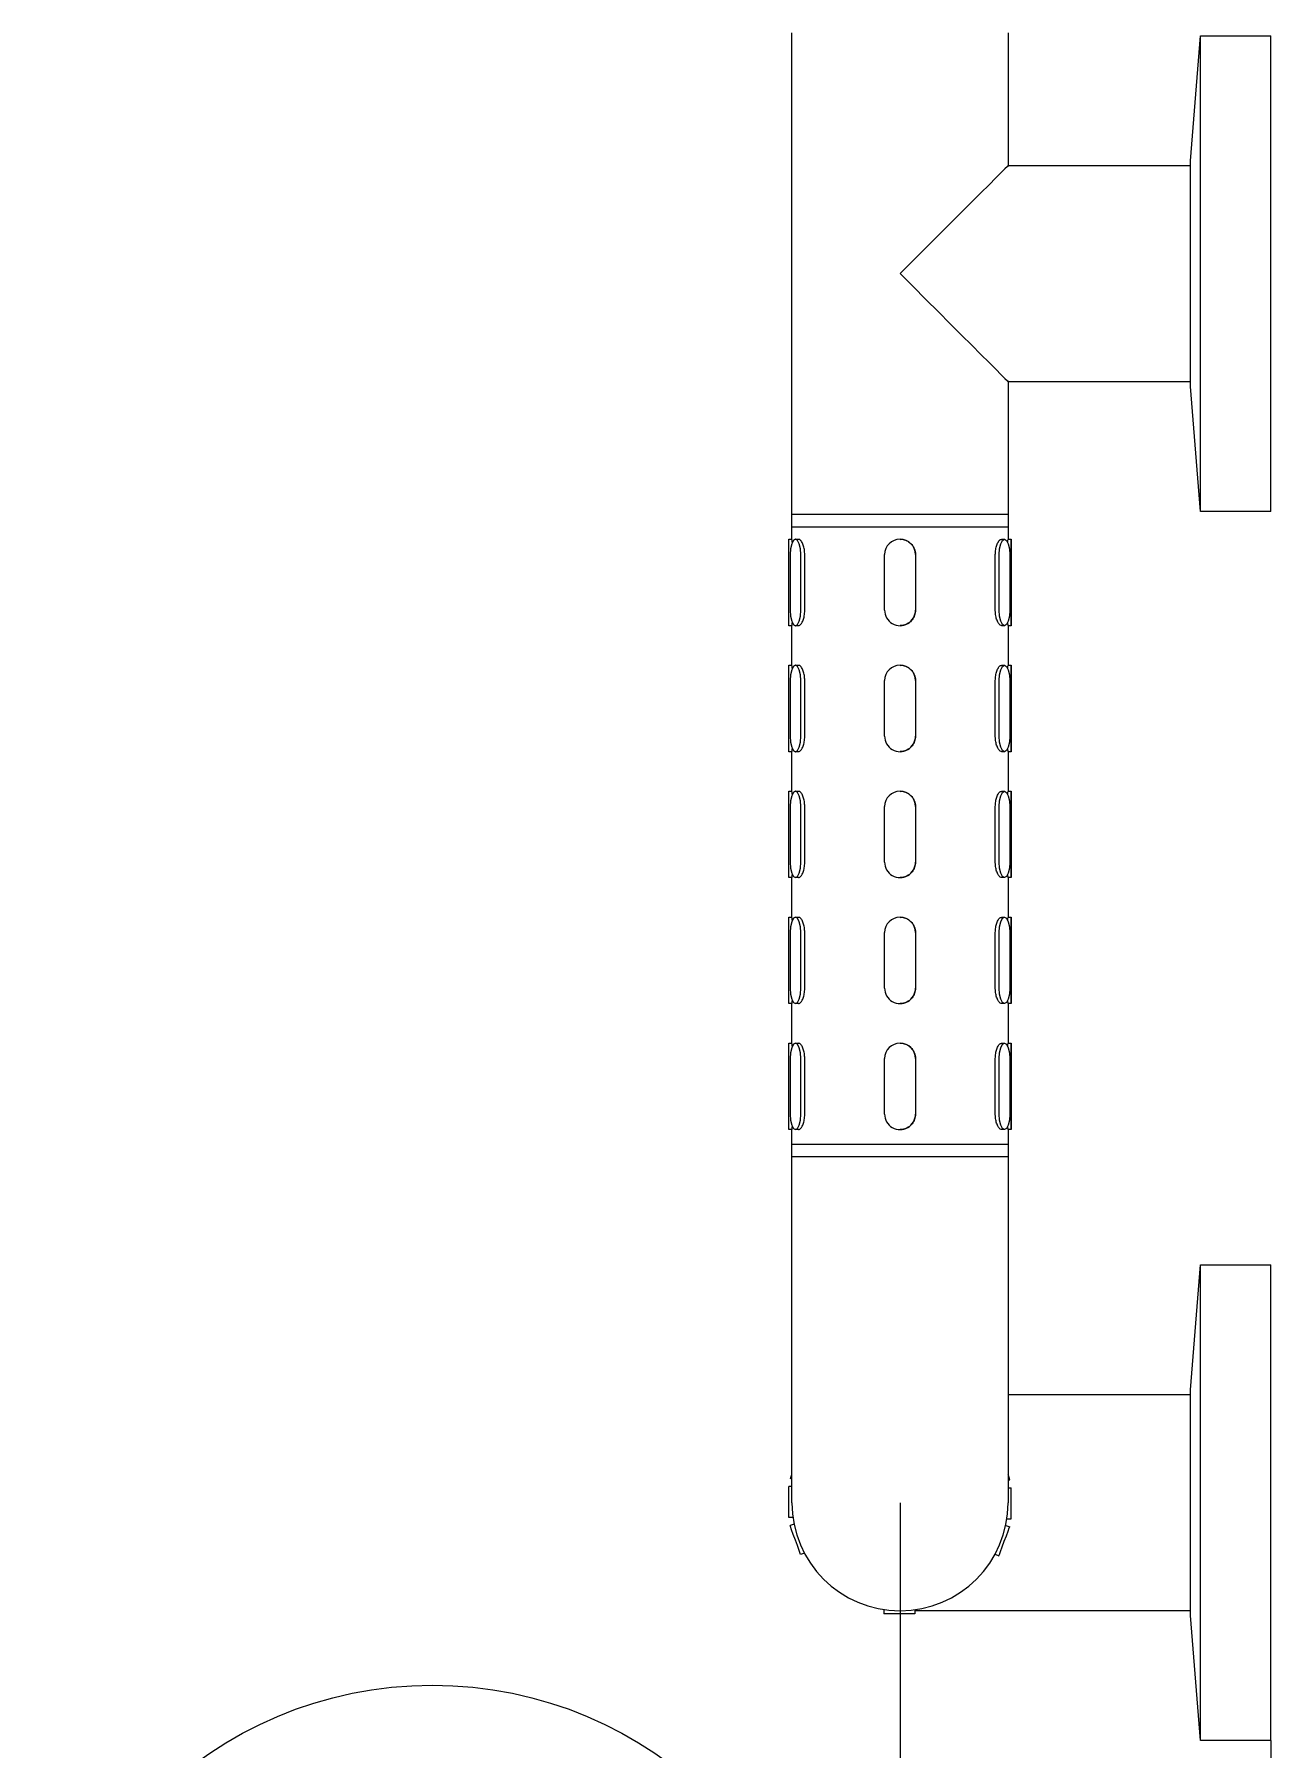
# Model space of a CAD drawing. Extents: x 0 to 951, y -2 to 427.
# Drawn here: x 209.86 to 234.88, y 108.11 to 142.83 of the extents above; entities that cross this region are included whole.
import ezdxf

# ---------------------------------------------------------------- set-up
doc = ezdxf.new("R2010")
doc.units = 0
doc.header["$LTSCALE"] = 23.1
doc.header["$MEASUREMENT"] = 0
doc.layers.get('0').update_dxf_attribs({"linetype": 'CONTINUOUS'})
doc.layers.add('10', color=7, linetype='CONTINUOUS')

msp = doc.modelspace()

# ---------------------------------------------------------------- linework, layer by layer
at = {"color": 7, "linetype": 'Continuous', "lineweight": 25}
for p, q in [((225.189, 133.11), (225.189, 142.86)), ((229.564, 142.86), (229.564, 140.173)), ((233.251, 140.267), (233.453, 142.798)), ((233.453, 142.798), (234.876, 142.798)), ((233.453, 133.173), (233.453, 142.798)), ((234.876, 133.173), (234.876, 142.798)), ((233.251, 135.704), (233.251, 140.267)), ((229.564, 140.173), (233.251, 140.173)), ((233.251, 135.798), (229.564, 135.798)), ((229.564, 135.798), (229.564, 133.11)), ((233.453, 133.173), (233.251, 135.704)), ((225.189, 132.86), (225.189, 133.11)), ((227.376, 133.11), (225.189, 133.11)), ((229.564, 133.11), (225.189, 133.11)), ((229.564, 133.11), (227.376, 133.11)), ((229.564, 133.11), (229.564, 132.86)), ((234.876, 133.173), (233.453, 133.173)), ((225.189, 132.607), (225.189, 132.86)), ((225.189, 132.86), (229.564, 132.86)), ((229.564, 132.86), (229.564, 132.607)), ((225.126, 132.61), (225.189, 132.61)), ((225.126, 131.173), (225.126, 132.298)), ((225.155, 132.298), (225.155, 131.173)), ((225.262, 132.61), (225.321, 132.61)), ((225.369, 131.173), (225.369, 132.298)), ((225.449, 131.173), (225.449, 132.298)), ((227.064, 131.173), (227.064, 132.298)), ((227.376, 132.61), (227.376, 132.61)), ((227.689, 132.298), (227.689, 131.173)), ((227.689, 132.298), (227.689, 131.173)), ((229.304, 131.173), (229.304, 132.298)), ((229.384, 131.173), (229.384, 132.298)), ((229.431, 132.61), (229.491, 132.61)), ((229.563, 132.61), (229.626, 132.61)), ((229.597, 132.298), (229.597, 131.173)), ((229.626, 131.173), (229.626, 132.298)), ((229.626, 132.298), (229.626, 131.173)), ((225.189, 130.86), (225.126, 130.86)), ((225.189, 130.057), (225.189, 130.864)), ((225.321, 130.86), (225.262, 130.86)), ((227.376, 130.86), (227.376, 130.86)), ((229.491, 130.86), (229.431, 130.86)), ((229.626, 130.86), (229.563, 130.86)), ((229.564, 130.864), (229.564, 130.057)), ((225.126, 130.06), (225.189, 130.06)), ((225.262, 130.06), (225.321, 130.06)), ((227.376, 130.06), (227.376, 130.06)), ((229.431, 130.06), (229.491, 130.06)), ((229.563, 130.06), (229.626, 130.06)), ((225.126, 128.623), (225.126, 129.748)), ((225.155, 129.748), (225.155, 128.623)), ((225.369, 128.623), (225.369, 129.748)), ((225.449, 128.623), (225.449, 129.748)), ((227.064, 128.623), (227.064, 129.748)), ((227.689, 129.748), (227.689, 128.623)), ((227.689, 129.748), (227.689, 128.623)), ((229.304, 128.623), (229.304, 129.748)), ((229.384, 128.623), (229.384, 129.748)), ((229.597, 129.748), (229.597, 128.623)), ((229.626, 128.623), (229.626, 129.748)), ((229.626, 129.748), (229.626, 128.623)), ((225.189, 128.31), (225.126, 128.31)), ((225.189, 127.507), (225.189, 128.314)), ((225.321, 128.31), (225.262, 128.31)), ((227.376, 128.31), (227.376, 128.31)), ((229.491, 128.31), (229.431, 128.31)), ((229.626, 128.31), (229.563, 128.31)), ((229.564, 128.314), (229.564, 127.507)), ((225.126, 127.51), (225.189, 127.51)), ((225.262, 127.51), (225.321, 127.51)), ((227.376, 127.51), (227.376, 127.51)), ((229.431, 127.51), (229.491, 127.51)), ((229.563, 127.51), (229.626, 127.51)), ((225.126, 126.073), (225.126, 127.198)), ((225.155, 127.198), (225.155, 126.073)), ((225.369, 126.073), (225.369, 127.198)), ((225.449, 126.073), (225.449, 127.198)), ((227.064, 126.073), (227.064, 127.198)), ((227.689, 127.198), (227.689, 126.073)), ((227.689, 127.198), (227.689, 126.073)), ((229.304, 126.073), (229.304, 127.198)), ((229.384, 126.073), (229.384, 127.198)), ((229.597, 127.198), (229.597, 126.073)), ((229.626, 126.073), (229.626, 127.198)), ((229.626, 127.198), (229.626, 126.073)), ((225.189, 125.76), (225.126, 125.76)), ((225.189, 124.957), (225.189, 125.764)), ((225.321, 125.76), (225.262, 125.76)), ((227.376, 125.76), (227.376, 125.76)), ((229.491, 125.76), (229.431, 125.76)), ((229.626, 125.76), (229.563, 125.76)), ((229.564, 125.764), (229.564, 124.957)), ((225.126, 124.96), (225.189, 124.96)), ((225.126, 123.523), (225.126, 124.648)), ((225.155, 124.648), (225.155, 123.523)), ((225.262, 124.96), (225.321, 124.96)), ((225.369, 123.523), (225.369, 124.648)), ((225.449, 123.523), (225.449, 124.648)), ((227.064, 123.523), (227.064, 124.648)), ((227.376, 124.96), (227.376, 124.96)), ((227.689, 124.648), (227.689, 123.523)), ((227.689, 124.648), (227.689, 123.523)), ((229.304, 123.523), (229.304, 124.648)), ((229.384, 123.523), (229.384, 124.648)), ((229.431, 124.96), (229.491, 124.96)), ((229.563, 124.96), (229.626, 124.96)), ((229.597, 124.648), (229.597, 123.523)), ((229.626, 123.523), (229.626, 124.648)), ((229.626, 124.648), (229.626, 123.523)), ((225.189, 123.21), (225.126, 123.21)), ((225.189, 122.407), (225.189, 123.214)), ((225.321, 123.21), (225.262, 123.21)), ((227.376, 123.21), (227.376, 123.21)), ((229.491, 123.21), (229.431, 123.21)), ((229.626, 123.21), (229.563, 123.21)), ((229.564, 123.214), (229.564, 122.407)), ((225.126, 122.41), (225.189, 122.41)), ((225.262, 122.41), (225.321, 122.41)), ((227.376, 122.41), (227.376, 122.41)), ((229.431, 122.41), (229.491, 122.41)), ((229.563, 122.41), (229.626, 122.41)), ((225.126, 120.973), (225.126, 122.098)), ((225.155, 122.098), (225.155, 120.973)), ((225.369, 120.973), (225.369, 122.098)), ((225.449, 120.973), (225.449, 122.098)), ((227.064, 120.973), (227.064, 122.098)), ((227.689, 122.098), (227.689, 120.973)), ((227.689, 122.098), (227.689, 120.973)), ((229.304, 120.973), (229.304, 122.098)), ((229.384, 120.973), (229.384, 122.098)), ((229.597, 122.098), (229.597, 120.973)), ((229.626, 120.973), (229.626, 122.098)), ((229.626, 122.098), (229.626, 120.973)), ((225.189, 120.66), (225.126, 120.66)), ((225.189, 120.36), (225.189, 120.664)), ((225.321, 120.66), (225.262, 120.66)), ((227.376, 120.66), (227.376, 120.66)), ((229.491, 120.66), (229.431, 120.66)), ((229.626, 120.66), (229.563, 120.66)), ((229.564, 120.664), (229.564, 120.36)), ((225.189, 120.11), (225.189, 120.36)), ((229.564, 120.36), (225.189, 120.36)), ((229.564, 120.36), (225.189, 120.36)), ((229.564, 120.36), (229.564, 120.11)), ((225.189, 116.235), (225.189, 120.11)), ((229.564, 120.11), (225.189, 120.11)), ((229.564, 120.11), (229.564, 116.235)), ((233.251, 115.392), (233.453, 117.923)), ((233.453, 117.923), (234.876, 117.923)), ((233.453, 108.298), (233.453, 117.923)), ((234.876, 108.298), (234.876, 117.923)), ((225.189, 113.11), (225.189, 116.235)), ((229.564, 116.235), (229.564, 113.11)), ((229.564, 115.298), (230.501, 115.298)), ((230.501, 115.298), (233.251, 115.298)), ((233.251, 110.829), (233.251, 115.392)), ((225.189, 113.588), (225.158, 113.599)), ((229.564, 113.561), (229.6, 113.574)), ((225.189, 113.436), (225.128, 113.436)), ((229.564, 113.41), (229.628, 113.41)), ((225.21, 112.81), (225.125, 112.811)), ((225.232, 112.676), (225.152, 112.647)), ((229.515, 112.651), (229.595, 112.622)), ((229.54, 112.786), (229.625, 112.785)), ((225.443, 112.087), (225.363, 112.059)), ((229.298, 112.065), (229.378, 112.036)), ((227.051, 110.947), (227.051, 110.862)), ((227.676, 110.944), (227.676, 110.859)), ((230.501, 110.923), (227.676, 110.923)), ((233.251, 110.923), (230.501, 110.923)), ((233.453, 108.298), (233.251, 110.829)), ((234.876, 108.298), (233.453, 108.298))]:
    msp.add_line(p, q, dxfattribs=at)
at = {"color": 7, "linetype": 'Continuous', "lineweight": 25, "flags": 128}
for points in [[(229.564, 140.173), (229.548, 140.157), (229.5, 140.109), (229.422, 140.031), (229.313, 139.922), (229.177, 139.786), (229.014, 139.623), (228.827, 139.436), (228.619, 139.228), (228.393, 139.002), (228.152, 138.761), (227.9, 138.509), (227.64, 138.249), (227.376, 137.985)], [(227.376, 137.985), (227.64, 137.722), (227.9, 137.462), (228.152, 137.21), (228.393, 136.969), (228.619, 136.743), (228.827, 136.535), (229.014, 136.348), (229.177, 136.185), (229.313, 136.049), (229.422, 135.94), (229.5, 135.862), (229.548, 135.814), (229.564, 135.798)], [(225.126, 132.298), (225.126, 132.418), (225.126, 132.519), (225.126, 132.587), (225.126, 132.61)], [(225.369, 132.298), (225.361, 132.418), (225.338, 132.519), (225.303, 132.587), (225.262, 132.61), (225.221, 132.587), (225.186, 132.519), (225.163, 132.418), (225.155, 132.298)], [(229.384, 132.298), (229.392, 132.418), (229.415, 132.519), (229.45, 132.587), (229.491, 132.61), (229.532, 132.587), (229.566, 132.519), (229.589, 132.418), (229.597, 132.298)], [(229.626, 132.298), (229.626, 132.418), (229.626, 132.519), (229.626, 132.587), (229.626, 132.61), (229.626, 132.587), (229.626, 132.519), (229.626, 132.418), (229.626, 132.298)], [(225.126, 130.86), (225.126, 130.884), (225.126, 130.952), (225.126, 131.053), (225.126, 131.173)], [(225.155, 131.173), (225.163, 131.053), (225.186, 130.952), (225.221, 130.884), (225.262, 130.86), (225.303, 130.884), (225.338, 130.952), (225.361, 131.053), (225.369, 131.173)], [(229.597, 131.173), (229.589, 131.053), (229.566, 130.952), (229.532, 130.884), (229.491, 130.86), (229.45, 130.884), (229.415, 130.952), (229.392, 131.053), (229.384, 131.173)], [(229.626, 131.173), (229.626, 131.053), (229.626, 130.952), (229.626, 130.884), (229.626, 130.86), (229.626, 130.884), (229.626, 130.952), (229.626, 131.053), (229.626, 131.173)], [(225.126, 129.748), (225.126, 129.868), (225.126, 129.969), (225.126, 130.037), (225.126, 130.06)], [(225.369, 129.748), (225.361, 129.868), (225.338, 129.969), (225.303, 130.037), (225.262, 130.06), (225.221, 130.037), (225.186, 129.969), (225.163, 129.868), (225.155, 129.748)], [(229.384, 129.748), (229.392, 129.868), (229.415, 129.969), (229.45, 130.037), (229.491, 130.06), (229.532, 130.037), (229.566, 129.969), (229.589, 129.868), (229.597, 129.748)], [(229.626, 129.748), (229.626, 129.868), (229.626, 129.969), (229.626, 130.037), (229.626, 130.06), (229.626, 130.037), (229.626, 129.969), (229.626, 129.868), (229.626, 129.748)], [(225.126, 128.31), (225.126, 128.334), (225.126, 128.402), (225.126, 128.503), (225.126, 128.623)], [(225.155, 128.623), (225.163, 128.503), (225.186, 128.402), (225.221, 128.334), (225.262, 128.31), (225.303, 128.334), (225.338, 128.402), (225.361, 128.503), (225.369, 128.623)], [(229.597, 128.623), (229.589, 128.503), (229.566, 128.402), (229.532, 128.334), (229.491, 128.31), (229.45, 128.334), (229.415, 128.402), (229.392, 128.503), (229.384, 128.623)], [(229.626, 128.623), (229.626, 128.503), (229.626, 128.402), (229.626, 128.334), (229.626, 128.31), (229.626, 128.334), (229.626, 128.402), (229.626, 128.503), (229.626, 128.623)], [(225.126, 127.198), (225.126, 127.318), (225.126, 127.419), (225.126, 127.487), (225.126, 127.51)], [(225.369, 127.198), (225.361, 127.318), (225.338, 127.419), (225.303, 127.487), (225.262, 127.51), (225.221, 127.487), (225.186, 127.419), (225.163, 127.318), (225.155, 127.198)], [(229.384, 127.198), (229.392, 127.318), (229.415, 127.419), (229.45, 127.487), (229.491, 127.51), (229.532, 127.487), (229.566, 127.419), (229.589, 127.318), (229.597, 127.198)], [(229.626, 127.198), (229.626, 127.318), (229.626, 127.419), (229.626, 127.487), (229.626, 127.51), (229.626, 127.487), (229.626, 127.419), (229.626, 127.318), (229.626, 127.198)], [(225.126, 125.76), (225.126, 125.784), (225.126, 125.852), (225.126, 125.953), (225.126, 126.073)], [(225.155, 126.073), (225.163, 125.953), (225.186, 125.852), (225.221, 125.784), (225.262, 125.76), (225.303, 125.784), (225.338, 125.852), (225.361, 125.953), (225.369, 126.073)], [(229.597, 126.073), (229.589, 125.953), (229.566, 125.852), (229.532, 125.784), (229.491, 125.76), (229.45, 125.784), (229.415, 125.852), (229.392, 125.953), (229.384, 126.073)], [(229.626, 126.073), (229.626, 125.953), (229.626, 125.852), (229.626, 125.784), (229.626, 125.76), (229.626, 125.784), (229.626, 125.852), (229.626, 125.953), (229.626, 126.073)], [(225.126, 124.648), (225.126, 124.768), (225.126, 124.869), (225.126, 124.937), (225.126, 124.96)], [(225.369, 124.648), (225.361, 124.768), (225.338, 124.869), (225.303, 124.937), (225.262, 124.96), (225.221, 124.937), (225.186, 124.869), (225.163, 124.768), (225.155, 124.648)], [(229.384, 124.648), (229.392, 124.768), (229.415, 124.869), (229.45, 124.937), (229.491, 124.96), (229.532, 124.937), (229.566, 124.869), (229.589, 124.768), (229.597, 124.648)], [(229.626, 124.648), (229.626, 124.768), (229.626, 124.869), (229.626, 124.937), (229.626, 124.96), (229.626, 124.937), (229.626, 124.869), (229.626, 124.768), (229.626, 124.648)], [(225.126, 123.21), (225.126, 123.234), (225.126, 123.302), (225.126, 123.403), (225.126, 123.523)], [(225.155, 123.523), (225.163, 123.403), (225.186, 123.302), (225.221, 123.234), (225.262, 123.21), (225.303, 123.234), (225.338, 123.302), (225.361, 123.403), (225.369, 123.523)], [(229.597, 123.523), (229.589, 123.403), (229.566, 123.302), (229.532, 123.234), (229.491, 123.21), (229.45, 123.234), (229.415, 123.302), (229.392, 123.403), (229.384, 123.523)], [(229.626, 123.523), (229.626, 123.403), (229.626, 123.302), (229.626, 123.234), (229.626, 123.21), (229.626, 123.234), (229.626, 123.302), (229.626, 123.403), (229.626, 123.523)], [(225.126, 122.098), (225.126, 122.218), (225.126, 122.319), (225.126, 122.387), (225.126, 122.41)], [(225.369, 122.098), (225.361, 122.218), (225.338, 122.319), (225.303, 122.387), (225.262, 122.41), (225.221, 122.387), (225.186, 122.319), (225.163, 122.218), (225.155, 122.098)], [(229.384, 122.098), (229.392, 122.218), (229.415, 122.319), (229.45, 122.387), (229.491, 122.41), (229.532, 122.387), (229.566, 122.319), (229.589, 122.218), (229.597, 122.098)], [(229.626, 122.098), (229.626, 122.218), (229.626, 122.319), (229.626, 122.387), (229.626, 122.41), (229.626, 122.387), (229.626, 122.319), (229.626, 122.218), (229.626, 122.098)], [(225.126, 120.66), (225.126, 120.684), (225.126, 120.752), (225.126, 120.853), (225.126, 120.973)], [(225.155, 120.973), (225.163, 120.853), (225.186, 120.752), (225.221, 120.684), (225.262, 120.66), (225.303, 120.684), (225.338, 120.752), (225.361, 120.853), (225.369, 120.973)], [(229.597, 120.973), (229.589, 120.853), (229.566, 120.752), (229.532, 120.684), (229.491, 120.66), (229.45, 120.684), (229.415, 120.752), (229.392, 120.853), (229.384, 120.973)], [(229.626, 120.973), (229.626, 120.853), (229.626, 120.752), (229.626, 120.684), (229.626, 120.66), (229.626, 120.684), (229.626, 120.752), (229.626, 120.853), (229.626, 120.973)], [(225.158, 113.599), (225.166, 113.621), (225.189, 113.683)], [(229.6, 113.574), (229.592, 113.596), (229.569, 113.66), (229.564, 113.675)], [(225.125, 112.811), (225.125, 112.835), (225.125, 112.902), (225.126, 113.004), (225.126, 113.123), (225.127, 113.243), (225.128, 113.344), (225.128, 113.412), (225.128, 113.436)], [(229.625, 112.785), (229.625, 112.809), (229.625, 112.877), (229.626, 112.978), (229.626, 113.098), (229.627, 113.217), (229.628, 113.319), (229.628, 113.386), (229.628, 113.41)], [(225.363, 112.059), (225.355, 112.081), (225.332, 112.145), (225.298, 112.24), (225.258, 112.353), (225.217, 112.466), (225.183, 112.561), (225.16, 112.625), (225.152, 112.647)], [(229.378, 112.036), (229.386, 112.058), (229.409, 112.122), (229.445, 112.217), (229.486, 112.329), (229.528, 112.441), (229.563, 112.536), (229.587, 112.6), (229.595, 112.622)], [(227.676, 110.859), (227.652, 110.859), (227.584, 110.859), (227.483, 110.86), (227.363, 110.861), (227.244, 110.861), (227.142, 110.862), (227.075, 110.862), (227.051, 110.862)]]:
    msp.add_lwpolyline(points, dxfattribs=at)
at = {"color": 1}
msp.add_circle((217.91, 101.364), 8.052, dxfattribs=at)
at = {"color": 7, "linetype": 'Continuous', "lineweight": 25}
for centre, radius, start, end in [((227.376, 132.298), 0.313, 0.0323, 179.9677), ((227.376, 131.173), 0.313, 179.9677, 0.0323), ((227.376, 129.748), 0.313, 0.0323, 179.9677), ((227.376, 128.623), 0.313, 179.9677, 0.0323), ((227.376, 127.198), 0.313, 0.0323, 179.9677), ((227.376, 126.073), 0.313, 179.9677, 0.0323), ((227.376, 124.648), 0.313, 0.0323, 179.9677), ((227.376, 123.523), 0.313, 179.9677, 0.0323), ((227.376, 122.098), 0.313, 0.0323, 179.9677), ((227.376, 120.973), 0.313, 179.9677, 0.0323), ((227.376, 113.11), 2.188, 180, 270), ((227.376, 113.11), 2.188, 270, 360)]:
    msp.add_arc(centre, radius, start, end, dxfattribs=at)
for points, knots in [([(225.198, 132.54), (225.197, 132.547), (225.193, 132.579), (225.189, 132.606), (225.189, 132.606), (225.189, 132.607)], [0, 0, 0, 0, 0.161023, 0.665695, 1, 1, 1, 1]), ([(225.449, 132.298), (225.447, 132.333), (225.444, 132.403), (225.419, 132.496), (225.385, 132.566), (225.349, 132.607), (225.329, 132.607), (225.321, 132.607)], [0, 0, 0, 0, 0.213248, 0.426444, 0.641011, 0.856494, 1, 1, 1, 1]), ([(227.376, 132.607), (227.388, 132.608), (227.434, 132.612), (227.513, 132.584), (227.6, 132.525), (227.662, 132.437), (227.687, 132.357), (227.688, 132.31), (227.689, 132.298)], [0, 0, 0, 0, 0.070496, 0.28295, 0.496154, 0.711255, 0.926477, 1, 1, 1, 1]), ([(229.304, 132.298), (229.306, 132.333), (229.309, 132.403), (229.334, 132.496), (229.368, 132.566), (229.403, 132.607), (229.423, 132.607), (229.431, 132.607)], [0, 0, 0, 0, 0.213248, 0.426444, 0.641012, 0.856495, 1, 1, 1, 1]), ([(229.555, 132.54), (229.556, 132.547), (229.559, 132.579), (229.563, 132.606), (229.563, 132.606), (229.563, 132.607)], [0, 0, 0, 0, 0.16138, 0.664949, 1, 1, 1, 1]), ([(225.189, 130.864), (225.189, 130.863), (225.189, 130.859), (225.192, 130.881), (225.196, 130.916), (225.197, 130.93)], [0, 0, 0, 0, 0.16715, 0.669943, 1, 1, 1, 1]), ([(225.321, 130.864), (225.325, 130.863), (225.34, 130.859), (225.371, 130.887), (225.408, 130.946), (225.436, 131.033), (225.448, 131.114), (225.448, 131.161), (225.449, 131.173)], [0, 0, 0, 0, 0.070496, 0.28295, 0.496154, 0.711255, 0.926475, 1, 1, 1, 1]), ([(227.689, 131.173), (227.685, 131.138), (227.678, 131.068), (227.625, 130.975), (227.546, 130.905), (227.459, 130.864), (227.4, 130.864), (227.376, 130.864)], [0, 0, 0, 0, 0.213248, 0.426444, 0.641012, 0.856495, 1, 1, 1, 1]), ([(229.431, 130.864), (229.427, 130.863), (229.412, 130.859), (229.381, 130.887), (229.345, 130.946), (229.316, 131.033), (229.305, 131.114), (229.304, 131.161), (229.304, 131.173)], [0, 0, 0, 0, 0.070497, 0.28295, 0.496154, 0.711255, 0.926475, 1, 1, 1, 1]), ([(229.563, 130.864), (229.563, 130.863), (229.564, 130.859), (229.561, 130.881), (229.557, 130.916), (229.555, 130.93)], [0, 0, 0, 0, 0.168268, 0.669943, 1, 1, 1, 1]), ([(225.198, 129.99), (225.197, 129.997), (225.193, 130.029), (225.189, 130.056), (225.189, 130.056), (225.189, 130.057)], [0, 0, 0, 0, 0.161026, 0.665695, 1, 1, 1, 1]), ([(225.449, 129.748), (225.447, 129.783), (225.444, 129.853), (225.419, 129.946), (225.385, 130.016), (225.349, 130.057), (225.329, 130.057), (225.321, 130.057)], [0, 0, 0, 0, 0.213248, 0.426444, 0.641012, 0.856494, 1, 1, 1, 1]), ([(227.376, 130.057), (227.388, 130.058), (227.434, 130.062), (227.513, 130.034), (227.6, 129.975), (227.662, 129.887), (227.687, 129.807), (227.688, 129.76), (227.689, 129.748)], [0, 0, 0, 0, 0.070496, 0.28295, 0.496154, 0.711255, 0.926477, 1, 1, 1, 1]), ([(229.304, 129.748), (229.306, 129.783), (229.309, 129.853), (229.334, 129.946), (229.368, 130.016), (229.403, 130.057), (229.423, 130.057), (229.431, 130.057)], [0, 0, 0, 0, 0.213248, 0.426444, 0.641012, 0.856495, 1, 1, 1, 1]), ([(229.555, 129.99), (229.556, 129.997), (229.559, 130.029), (229.563, 130.056), (229.563, 130.056), (229.563, 130.057)], [0, 0, 0, 0, 0.161383, 0.66495, 1, 1, 1, 1]), ([(225.321, 128.314), (225.325, 128.313), (225.34, 128.309), (225.371, 128.337), (225.408, 128.396), (225.436, 128.483), (225.448, 128.564), (225.448, 128.611), (225.449, 128.623)], [0, 0, 0, 0, 0.070496, 0.28295, 0.496154, 0.711255, 0.926477, 1, 1, 1, 1]), ([(227.689, 128.623), (227.685, 128.588), (227.678, 128.518), (227.625, 128.425), (227.546, 128.355), (227.459, 128.314), (227.4, 128.314), (227.376, 128.314)], [0, 0, 0, 0, 0.213248, 0.426444, 0.641011, 0.856495, 1, 1, 1, 1]), ([(229.431, 128.314), (229.427, 128.313), (229.412, 128.309), (229.381, 128.337), (229.345, 128.396), (229.316, 128.483), (229.305, 128.564), (229.304, 128.611), (229.304, 128.623)], [0, 0, 0, 0, 0.070497, 0.282951, 0.496154, 0.711255, 0.926477, 1, 1, 1, 1]), ([(225.189, 128.314), (225.189, 128.313), (225.189, 128.309), (225.192, 128.331), (225.196, 128.366), (225.197, 128.38)], [0, 0, 0, 0, 0.16715, 0.669945, 1, 1, 1, 1]), ([(229.563, 128.314), (229.563, 128.313), (229.564, 128.309), (229.561, 128.331), (229.557, 128.366), (229.555, 128.38)], [0, 0, 0, 0, 0.168269, 0.669945, 1, 1, 1, 1]), ([(225.198, 127.44), (225.197, 127.447), (225.193, 127.479), (225.189, 127.506), (225.189, 127.506), (225.189, 127.507)], [0, 0, 0, 0, 0.161026, 0.665695, 1, 1, 1, 1]), ([(225.449, 127.198), (225.447, 127.233), (225.444, 127.303), (225.419, 127.396), (225.385, 127.466), (225.349, 127.507), (225.329, 127.507), (225.321, 127.507)], [0, 0, 0, 0, 0.21325, 0.426444, 0.641012, 0.856494, 1, 1, 1, 1]), ([(227.376, 127.507), (227.388, 127.508), (227.434, 127.512), (227.513, 127.484), (227.6, 127.425), (227.662, 127.337), (227.687, 127.257), (227.688, 127.21), (227.689, 127.198)], [0, 0, 0, 0, 0.070496, 0.282949, 0.496153, 0.711254, 0.926475, 1, 1, 1, 1]), ([(229.304, 127.198), (229.306, 127.233), (229.309, 127.303), (229.334, 127.396), (229.368, 127.466), (229.403, 127.507), (229.423, 127.507), (229.431, 127.507)], [0, 0, 0, 0, 0.21325, 0.426444, 0.641013, 0.856495, 1, 1, 1, 1]), ([(229.555, 127.44), (229.556, 127.447), (229.559, 127.479), (229.563, 127.506), (229.563, 127.506), (229.563, 127.507)], [0, 0, 0, 0, 0.161383, 0.66495, 1, 1, 1, 1]), ([(225.321, 125.764), (225.325, 125.763), (225.34, 125.759), (225.371, 125.787), (225.408, 125.846), (225.436, 125.933), (225.448, 126.014), (225.448, 126.061), (225.449, 126.073)], [0, 0, 0, 0, 0.070496, 0.28295, 0.496153, 0.711254, 0.926475, 1, 1, 1, 1]), ([(227.689, 126.073), (227.685, 126.038), (227.678, 125.968), (227.625, 125.875), (227.546, 125.805), (227.459, 125.764), (227.4, 125.764), (227.376, 125.764)], [0, 0, 0, 0, 0.21325, 0.426444, 0.641012, 0.856495, 1, 1, 1, 1]), ([(229.431, 125.764), (229.427, 125.763), (229.412, 125.759), (229.381, 125.787), (229.345, 125.846), (229.316, 125.933), (229.305, 126.014), (229.304, 126.061), (229.304, 126.073)], [0, 0, 0, 0, 0.070497, 0.28295, 0.496153, 0.711254, 0.926475, 1, 1, 1, 1]), ([(225.189, 125.764), (225.189, 125.763), (225.189, 125.759), (225.192, 125.781), (225.196, 125.816), (225.197, 125.83)], [0, 0, 0, 0, 0.16715, 0.669944, 1, 1, 1, 1]), ([(229.563, 125.764), (229.563, 125.763), (229.564, 125.759), (229.561, 125.781), (229.557, 125.816), (229.555, 125.83)], [0, 0, 0, 0, 0.168269, 0.669945, 1, 1, 1, 1]), ([(225.198, 124.89), (225.197, 124.897), (225.193, 124.929), (225.189, 124.956), (225.189, 124.956), (225.189, 124.957)], [0, 0, 0, 0, 0.161026, 0.665695, 1, 1, 1, 1]), ([(225.449, 124.648), (225.447, 124.683), (225.444, 124.753), (225.419, 124.846), (225.385, 124.916), (225.349, 124.957), (225.329, 124.957), (225.321, 124.957)], [0, 0, 0, 0, 0.213249, 0.426444, 0.641012, 0.856494, 1, 1, 1, 1]), ([(227.376, 124.957), (227.388, 124.958), (227.434, 124.962), (227.513, 124.934), (227.6, 124.875), (227.662, 124.787), (227.687, 124.707), (227.688, 124.66), (227.689, 124.648)], [0, 0, 0, 0, 0.070496, 0.28295, 0.496154, 0.711254, 0.926476, 1, 1, 1, 1]), ([(229.304, 124.648), (229.306, 124.683), (229.309, 124.753), (229.334, 124.846), (229.368, 124.916), (229.403, 124.957), (229.423, 124.957), (229.431, 124.957)], [0, 0, 0, 0, 0.213249, 0.426444, 0.641012, 0.856495, 1, 1, 1, 1]), ([(229.555, 124.89), (229.556, 124.897), (229.559, 124.929), (229.563, 124.956), (229.563, 124.956), (229.563, 124.957)], [0, 0, 0, 0, 0.161383, 0.66495, 1, 1, 1, 1]), ([(225.189, 123.214), (225.189, 123.213), (225.189, 123.209), (225.192, 123.231), (225.196, 123.266), (225.197, 123.28)], [0, 0, 0, 0, 0.16715, 0.669944, 1, 1, 1, 1]), ([(225.321, 123.214), (225.325, 123.213), (225.34, 123.209), (225.371, 123.237), (225.408, 123.296), (225.436, 123.383), (225.448, 123.464), (225.448, 123.511), (225.449, 123.523)], [0, 0, 0, 0, 0.070496, 0.28295, 0.496154, 0.711255, 0.926476, 1, 1, 1, 1]), ([(227.689, 123.523), (227.685, 123.488), (227.678, 123.418), (227.625, 123.325), (227.546, 123.255), (227.459, 123.214), (227.4, 123.214), (227.376, 123.214)], [0, 0, 0, 0, 0.213248, 0.426444, 0.641011, 0.856495, 1, 1, 1, 1]), ([(229.431, 123.214), (229.427, 123.213), (229.412, 123.209), (229.381, 123.237), (229.345, 123.296), (229.316, 123.383), (229.305, 123.464), (229.304, 123.511), (229.304, 123.523)], [0, 0, 0, 0, 0.070497, 0.282951, 0.496154, 0.711255, 0.926476, 1, 1, 1, 1]), ([(229.563, 123.214), (229.563, 123.213), (229.564, 123.209), (229.561, 123.231), (229.557, 123.266), (229.555, 123.28)], [0, 0, 0, 0, 0.168269, 0.669945, 1, 1, 1, 1]), ([(225.198, 122.34), (225.197, 122.347), (225.193, 122.379), (225.189, 122.406), (225.189, 122.406), (225.189, 122.407)], [0, 0, 0, 0, 0.161026, 0.665695, 1, 1, 1, 1]), ([(225.449, 122.098), (225.447, 122.133), (225.444, 122.203), (225.419, 122.296), (225.385, 122.366), (225.349, 122.407), (225.329, 122.407), (225.321, 122.407)], [0, 0, 0, 0, 0.213248, 0.426444, 0.641012, 0.856494, 1, 1, 1, 1]), ([(227.376, 122.407), (227.388, 122.408), (227.434, 122.412), (227.513, 122.384), (227.6, 122.325), (227.662, 122.237), (227.687, 122.157), (227.688, 122.11), (227.689, 122.098)], [0, 0, 0, 0, 0.070496, 0.28295, 0.496154, 0.711255, 0.926476, 1, 1, 1, 1]), ([(229.304, 122.098), (229.306, 122.133), (229.309, 122.203), (229.334, 122.296), (229.368, 122.366), (229.403, 122.407), (229.423, 122.407), (229.431, 122.407)], [0, 0, 0, 0, 0.213248, 0.426444, 0.641012, 0.856495, 1, 1, 1, 1]), ([(229.555, 122.34), (229.556, 122.347), (229.559, 122.379), (229.563, 122.406), (229.563, 122.406), (229.563, 122.407)], [0, 0, 0, 0, 0.161383, 0.66495, 1, 1, 1, 1]), ([(225.321, 120.664), (225.325, 120.663), (225.34, 120.659), (225.371, 120.687), (225.408, 120.746), (225.436, 120.833), (225.448, 120.914), (225.448, 120.961), (225.449, 120.973)], [0, 0, 0, 0, 0.070496, 0.28295, 0.496154, 0.711255, 0.926476, 1, 1, 1, 1]), ([(227.689, 120.973), (227.685, 120.938), (227.678, 120.868), (227.625, 120.775), (227.546, 120.705), (227.459, 120.664), (227.4, 120.664), (227.376, 120.664)], [0, 0, 0, 0, 0.213248, 0.426444, 0.641012, 0.856495, 1, 1, 1, 1]), ([(229.431, 120.664), (229.427, 120.663), (229.412, 120.659), (229.381, 120.687), (229.345, 120.746), (229.316, 120.833), (229.305, 120.914), (229.304, 120.961), (229.304, 120.973)], [0, 0, 0, 0, 0.070497, 0.28295, 0.496154, 0.711255, 0.926476, 1, 1, 1, 1]), ([(225.189, 120.664), (225.189, 120.663), (225.189, 120.659), (225.192, 120.681), (225.196, 120.716), (225.197, 120.73)], [0, 0, 0, 0, 0.16715, 0.669944, 1, 1, 1, 1]), ([(229.563, 120.664), (229.563, 120.663), (229.564, 120.659), (229.561, 120.681), (229.557, 120.716), (229.555, 120.73)], [0, 0, 0, 0, 0.168269, 0.669945, 1, 1, 1, 1])]:
    msp.add_open_spline(points, degree=3, knots=knots, dxfattribs=at)
at = {"layer": '10'}
for p, q in [((227.376, 113.11), (227.376, 95.238)), ((234.876, 108.298), (234.876, 98.504))]:
    msp.add_line(p, q, dxfattribs=at)

doc.saveas('drawing.dxf')
